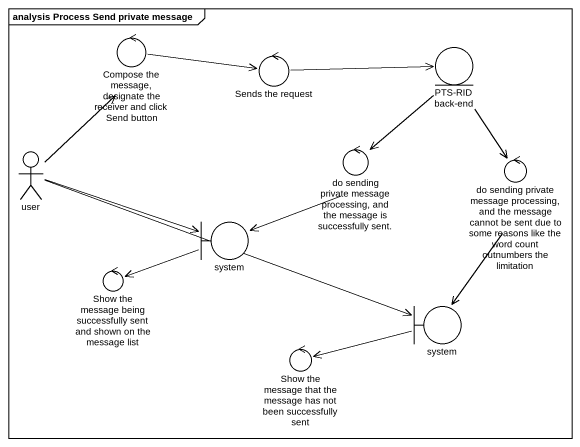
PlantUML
@startuml
mainframe analysis Process Send private message
control "Compose the message, designate the receiver and click Send button" as Compose_the_message
entity "PTS-RID back-end" as PTS_RID_back_end
control "Sends the request" as Sends_the_request
actor user
control "do sending private message processing, and the message is successfully sent." as do_sending_private_message
control "do sending private message processing, and the message cannot be sent due to some reasons like the word count outnumbers the limitation" as do_sending_private_message_2
boundary system
control "Show the message being successfully sent and shown on the message list" as Show_the_message_being
boundary "system" as system_2
control "Show the message that the message has not been successfully sent" as Show_the_message_that_the
Compose_the_message -right-> Sends_the_request
PTS_RID_back_end --> do_sending_private_message
PTS_RID_back_end --> do_sending_private_message_2
Sends_the_request -right-> PTS_RID_back_end
user -up-> Compose_the_message
user -right-> system
user -right-> system_2
do_sending_private_message -left-> system
do_sending_private_message_2 --> system_2
system -left-> Show_the_message_being
system_2 -left-> Show_the_message_that_the
@enduml
